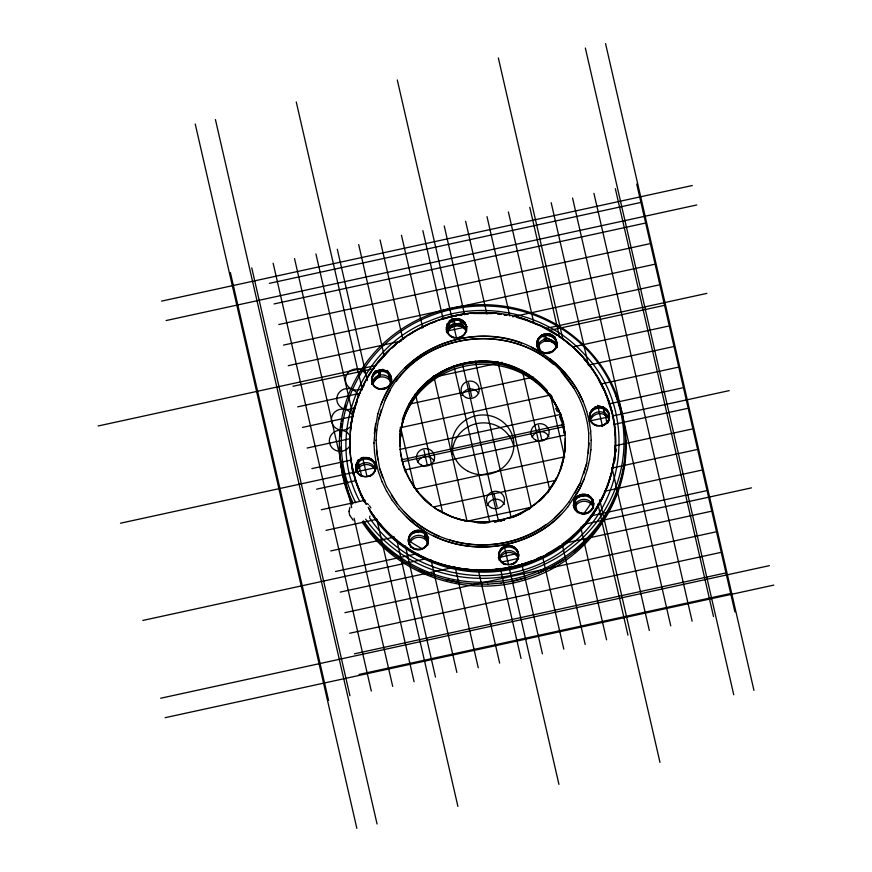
<?xml version="1.0" encoding="UTF-8"?>
<svg xmlns="http://www.w3.org/2000/svg" width="872" height="872" viewBox="0 0 872 872"><rect width="100%" height="100%" fill="white"/><g stroke="black" fill="none" stroke-linecap="round" stroke-linejoin="round"><path stroke-width="1.31" d="M399.91 445.156L400.837 428.98M399.986 446.137C397.414 402.319 436.24 363.057 479.633 362.599C520.322 360.3 559.944 391.855 564.74 432.708M565.274 438.594L564.358 454.77M339.6 450.573L339.633 446.595L339.611 450.573M625.453 453.386L625.627 440.077M349.628 515.232L349.018 511.395M349.018 511.515L349.89 507.351M373.968 443.052L375.56 423.65M590.878 449.93L591.194 440.262M376.094 440.349L376.748 430.038M589.08 442.965L586.692 463.512L583.859 473.681M588.426 453.287L588.753 433.068M351.002 423.476L349.836 436.687L349.955 450.028M349.901 437.668L350.141 435.15M350.391 432.621L350.991 426.321M614.193 460.253L615.37 447.042M614.88 461.092L615.251 457.31M399.997 437.439L402.537 421.067M400.913 436.818L401.196 434.191M564.326 454.367L565.187 446.311M564.86 451.827L565.383 440.175L564.631 431.128M340.581 429.885L339.895 436.033L340.462 431.106M340.167 436.654L340.581 432.959M625.475 453.375C623.589 481.769 612.667 509.303 594.802 531.419M374.306 433.569L377.827 413.797M589.614 459.653L590.867 449.745M376.759 430.223L378.481 419.803L381.315 409.644M351.013 423.661L353.552 410.777M351.045 424.065C354.381 402.134 363.515 381.249 377.14 363.755M351.372 423.781L352.648 417.437M353.149 414.898L353.661 412.358M614.161 459.664L611.61 472.352L607.708 485.126M614.171 459.849L611.654 472.951L607.74 485.53M400.88 429.569L405.131 413.808L408.532 406.199M564.315 454.181L560.064 470.084M562.647 462.672L564.348 454.737M564.424 455.762L560.892 469.245M341.835 421.231L342.358 418.767M587.336 469.518L589.592 459.468M378.503 419.988L385.25 399.703L390.242 390.166M586.682 463.326L579.924 483.611L574.931 493.16M353.563 410.963L357.466 398.199M354.054 411.104L355.231 407.322M356.005 404.815L357.182 401.033M402.548 421.252L405.099 413.252M562.604 462.084C546.973 528.454 450.813 543.736 414.124 486.892M344.658 408.848L345.846 405.197M377.849 413.982C381.718 400.161 388.552 387.288 397.512 376.094M587.325 469.332L584.011 479.36L579.618 489.029L574.147 498.37M369.99 516.05L369.652 516.747M357.476 398.384L362.73 385.936M607.697 484.941C572.73 587.161 421.623 600.819 368.191 507.286M607.74 485.497L602.465 497.792L595.892 509.521M405.109 413.437L412.696 398.384M557.186 477.006L560.086 470.455M381.173 404.139C403.801 342.249 486.565 316.514 541.054 352.757M584 479.175L579.597 488.843L567.65 507.21M385.261 399.888C417.078 324.024 532.748 317.146 573.82 388.225M579.913 483.426L568.958 502.152M362.752 386.122C390.787 326.64 466.193 297.407 527.462 320.198M362.839 387.517L364.158 385.173M602.421 497.193C561.786 585.297 428.316 595.761 373.761 515.843M408.51 405.84C428.85 363.264 487.84 347.743 526.928 373.696M408.532 406.243L412.739 398.94L423.312 385.915M556.652 477.507C536.073 519.919 477.475 535.223 438.224 509.64M556.696 478.063L547.54 492.157M574.245 499.765L575.607 497.432M575.869 501.062L573.057 505.368M574.626 505.248L575.989 502.915M361.139 370.12L361.717 369.227M603.239 517.717L602.65 518.611M369.325 374.393C396.618 330.63 450.606 306.562 501.433 313.964M595.892 509.477C583.957 528.192 567.291 543.692 547.91 554.472M603.38 519.658C592.731 535.681 578.921 549.48 562.952 560.195M396.226 381.347C431.291 332.047 508.659 324.002 553.48 364.442M568.947 501.967L562.102 510.458L554.483 517.957M378.023 362.763L386.002 353.64M378.023 362.785L388.945 350.904M417.666 391.779C441.232 362.054 485.671 352.67 519.483 369.597M544.324 495.678L539.278 500.779M567.639 507.024C529.838 555.889 450.268 560.652 406.603 517.052M562.08 510.273C522.372 556.009 444.491 556.369 403.976 511.493M391.877 348.222L395.79 344.538M569.46 539.714L579.237 530.612M423.312 385.947L429.482 380.334M574.397 551.758L585.09 542.133M404.957 368.093C434.736 338.162 482.085 328.275 521.489 343.208M560.206 515.21C527.887 547.867 474.771 556.325 433.733 535.844M398.94 342.195L406.287 336.581M429.482 380.366L443.031 371.341M529.13 508.834L531.964 506.708M533.849 505.357L535.746 503.929M546.243 524.388C518.775 544.401 481.889 550.21 449.538 539.942M408.499 335.262L416.227 330.488M523.353 512.267L529.13 508.801M417.328 329.845L428.697 324.242M547.91 554.439C526.252 566.288 501.422 572.054 476.766 571.062M443.041 371.374C466.422 358.774 495.656 358.425 519.505 370.011M538.613 573.078L550.951 567.28L562.952 560.162C544.357 572.315 523.069 580.218 501.04 583.063M432.152 322.967L435.608 321.615M509.052 518.502L515.058 516.289M441.494 319.544L451.707 316.645M504.256 519.854L500.67 520.813L504.256 519.886M513.717 580.883L526.143 577.602M503.602 546.613L508.649 545.392M161.614 301.113L692.303 185.518M269.361 283.356L639.841 202.664M166.072 320.558L696.772 204.964M274.091 303.936L644.572 223.243M278.811 324.526L649.291 243.833M283.531 345.105L654.011 264.412M288.261 365.684L401.131 341.105M446.279 331.273L467.523 326.64M512.671 316.808L658.742 284.991M98.176 425.972L375.952 365.466M546.068 328.417L706.887 293.384M292.981 386.274L373.979 368.627M549.262 330.455L663.461 305.582M297.701 406.853L360.114 393.261M378.71 389.206L387.996 387.19M431.825 377.641L502.196 362.316M544.695 353.062L552.663 351.318M572.577 346.98L668.181 326.161M302.431 427.433L352.888 416.445M408.663 404.292L533.479 377.107M589.254 364.965L672.912 346.74M307.151 448.023L349.639 438.758M400.106 427.771L550.156 395.092M600.612 384.094L677.631 367.319M311.871 468.602L351.71 459.925M361.008 457.898L363.657 457.32M399.518 449.516L561.514 414.222M594.715 406.995L600.023 405.84M609.321 403.812L682.351 387.909M401.218 459.893L564.086 424.413M120.489 523.211L375.668 467.632M402.254 461.833L564.391 426.517M590.976 420.729L609.583 416.674M612.242 416.097L729.199 390.623M316.591 489.181L356.43 480.505M405.567 469.801L564.914 435.095M614.041 424.392L687.071 408.488M321.321 509.76L365.139 500.223M415.595 489.225L564.326 456.841M614.782 445.843L691.801 429.068M326.041 530.35L376.497 519.352M433.602 506.915L555.769 480.309M611.534 468.166L696.521 449.658M330.761 550.93L394.504 537.043M410.44 533.577L423.716 530.688M467.534 521.14L531.277 507.253M575.095 497.716L588.371 494.816M604.307 491.35L701.241 470.237M335.491 571.509L417.819 553.578M590.442 515.984L705.971 490.816M142.801 620.45L427.226 558.494M584.044 524.334L751.511 487.862M340.211 592.099L454.41 567.225M498.228 557.677L518.142 553.339M563.29 543.507L710.691 511.395M344.93 612.678L715.411 531.985M349.661 633.257L720.141 552.565M354.381 653.837L724.861 573.144M160.655 698.243L769.355 565.656M359.101 674.427L729.581 593.734M165.113 717.689L773.824 585.101M454.312 316.155L456.928 315.664L454.323 316.198M464.569 363.504L479.556 361.618M494.555 521.892L496.996 521.434M464.678 314.356L468.362 313.964M473.289 313.517L492.364 313.528M488.222 522.481L475.055 522.317M487.775 584.153L501.051 583.096M477.747 522.601L485.671 522.71M474.074 584.022L487.786 584.186M497.563 313.985L501.465 314.378M373.805 516.398C397.392 549.175 436.534 569.503 476.766 571.106M487.481 361.662L495.558 362.512M432.207 575.433L446.093 579.738L460.122 582.594L474.096 584.055M450.704 567.454L463.773 569.907M446.083 579.706L460.122 582.594M514.491 316.231C545.022 323.785 572.871 341.988 591.412 367.472M517.129 317.539L527.484 320.602L540.106 325.681L527.484 320.602M454.672 517.957L461.55 520.126M418.713 569.743L432.218 575.455C404.292 565.111 379.407 546.254 362.85 521.402M453.527 517.641L438.267 510.196M439.325 536.324C419.639 527.8 402.668 513.336 391.354 495.089M540.062 325.114C564.217 336.483 585.014 354.991 598.366 378.175M541.196 326.248L556.707 335.088M531.43 347.285C554.309 358.675 573.155 378.121 583.15 401.709M519.505 369.968L526.961 374.099M426.364 533.304L422.212 530.732M424.49 535.768L428.752 538.122M424.62 537.621L427.814 539.387M558.963 336.559L563.497 339.611M526.917 373.51L533.915 378.524M526.961 374.066C545.065 385.337 558.625 403.725 563.377 424.577M434.278 507.439L437.275 509.542M424.13 530.732L415.039 524.443L406.614 517.238L398.995 509.052M353.16 520.224L349.574 515.101M563.497 339.579L570.789 345.628M391.332 536.073L401.741 544.662M382.721 544.978L393.784 554.407M550.134 358.861C567.28 372.18 580.36 390.667 586.692 411.475M533.893 378.339L546.036 390.002M431.259 504.997L419.138 493.519L409.895 480.134M431.291 505.411L424.893 499.907L415.824 489.595M367.363 503.558L368.496 504.768M573.907 348.168L581.384 355.798M540.291 383.8L551.039 396.444L558.723 410.145M561.176 371.646L573.809 388.04L578.659 396.934M584.077 358.675L591.445 367.875L598.399 378.59M546.068 390.394L551.06 396.858M392.302 500.365L399.005 509.237M369.575 517.837C411.976 581.352 508.801 594.791 567.781 546.897C627.862 503.656 636.942 408.488 585.243 355.231C547.213 312.394 481.606 298.736 429.188 321.092C360.114 346.991 324.493 435.531 359.646 501.149M397.196 503.7L386.514 486.391M370.393 512.071C404.161 566.157 478.902 587.009 536.607 561.034C597.56 536.476 631.415 462.28 608.569 400.379M362.327 522.197C396.182 575.149 466.891 598.726 526.274 579.477C590.137 560.979 635.089 493.356 624.537 427.204M551.028 396.259L558.701 409.96L561.404 417.176M414.167 487.481L407.06 474.902M386.634 491.154L392.324 500.55M598.356 377.99L604.089 389.206L608.591 400.793M598.399 378.546L604.111 389.62M598.465 379.571L604.176 390.602M361.084 494.108L366.229 504.038M366.24 504.223L361.106 494.293L356.604 482.935M361.128 494.664L365.706 503.526M364.627 502.305C355.58 485.813 350.893 467.174 349.836 448.448M350.915 499.918L352.724 503.504M352.244 504.158C344.527 487.83 340.527 469.888 339.699 451.87M555.617 408.238L557.35 411.715M409.905 480.319L403.758 466.16M382.012 481.595L386.645 491.339M578.648 396.749L582.518 405.785M386.525 486.565L379.745 468.678M604.067 389.021L608.558 400.204L611.85 411.355L614.117 422.931M604.678 391.844L606.171 395.572M607.174 398.057L611.97 412.936M361.128 494.697L356.648 483.491L353.302 471.785M618.946 402.842L616.155 395.583L621.965 413.699M350.925 499.918L346.293 487.819L342.925 475.752L340.69 463.457M559.519 416.358L561.753 422.212M403.769 466.346L406.483 473.779M404.314 468.918L405.654 472.428M378.47 471.828L382.034 481.78M582.507 405.6L585.428 414.647M382.666 477.725L379.756 468.863L376.41 450.061M621.409 413.143L622.423 416.751M561.394 416.99L563.356 424.173M562.08 423.378L563.377 428.043M401.807 459.163L403.801 466.76M403.867 467.752L400.619 453.614L399.877 444.557M586.682 411.29L589.189 421.274M375.985 462.029L378.492 472.014M343.143 475.371L342.805 473.91A144.916 139.455 -4.2 0 1 361.084 370.088M605.549 43.6L753.953 690.373M636.724 184.036L734.9 611.882M585.341 48.004L733.744 694.777M615.338 188.69L713.514 616.548M593.941 193.344L692.128 621.202M572.555 198.009L670.742 625.856M551.169 202.664L588.556 365.597M597.68 405.327L602.541 426.528M611.959 467.588L649.346 630.521M498.337 57.944L562.876 339.186M599.707 499.711L659.984 762.379M529.784 207.318L559.573 337.137M597.876 504.038L627.96 635.176M508.398 211.983L533.926 323.25M537.577 339.143L540.618 352.386M550.341 394.776L564.631 457.037M574.354 499.427L577.395 512.671M580.741 527.244L606.574 639.841M538.427 425.285L541.708 439.553M487.012 216.638L509.804 315.991M522.274 370.295L549.622 489.508M562.091 543.823L585.188 644.495M465.626 221.303L486.903 314.018M497.847 361.706L531.277 507.417M542.526 556.423L563.803 649.149M444.24 225.957L464.602 314.705M475.24 361.062L511.112 517.369M521.75 563.737L542.417 653.815M468.537 382.655L471.807 396.923M493.825 492.865L497.095 507.123M397.294 79.951L456.35 337.311M462.443 363.853L498.359 520.388M504.452 546.918L508.409 564.162M509.019 566.822L558.941 784.386M422.855 230.611L443.216 319.359M453.854 365.728L489.726 522.034M500.365 568.391L521.031 658.469M401.469 235.276L422.746 327.992M433.689 375.679L467.12 521.391M478.368 570.408L499.645 663.123M380.083 239.931L402.875 339.273M415.334 393.588L442.693 512.801M455.151 567.116L478.259 667.788M423.923 450.235L427.193 464.493M358.686 244.585L384.225 355.852M387.571 370.426L390.602 383.68M400.64 427.389L414.614 488.32M424.653 532.029L427.694 545.283M431.03 559.846L456.874 672.443M337.3 249.25L367.395 380.388M405.393 545.959L435.488 677.097M296.262 101.959L362.316 389.839M396.716 539.746L457.898 806.393M315.915 253.905L352.997 415.508M362.73 457.898L366.981 476.439M376.704 518.829L414.091 681.762M294.529 258.559L351.678 507.591M354.108 518.186L392.705 686.417M273.143 263.224L371.319 691.082M251.757 267.878L349.934 695.736M215.428 119.562L377.064 823.996M230.371 272.544L328.548 700.39M195.219 123.966L356.866 828.4M585.417 414.462L587.51 423.716M622.488 414.527L622.161 413.066A144.916 139.411 -3.7 0 0 560.184 326.749L559.257 326.204A142.365 136.991 -4 0 0 361.662 369.194M351.056 460.383L353.345 472.373M351.917 468.133L353.171 474.466M622.303 414.898L624.516 427.215M623.088 420.446L623.534 422.909M623.981 425.373L624.646 429.057M563.334 423.988L564.674 431.716M563.922 430.397L564.566 433.962M563.835 431.051L564.26 433.439M400.51 452.023L401.85 459.762M589.167 421.089L590.671 430.975M374.502 452.339L375.995 462.215M587.499 423.53L588.764 433.253M377.674 459.784L376.072 440.164M614.106 422.746L615.36 435.281M604.22 409.219L604.601 414.701A10.017 9.646 -4 0 1 609.168 419.715M593.069 506.741L592.688 501.247A10.061 9.69 -4 0 1 593.385 503.242M556.794 347.699L556.412 342.216A9.941 9.581 -4 0 0 545.6 335.404A125.753 121.121 -4 0 0 543.583 334.336M545.6 335.426L545.992 340.908A9.941 9.581 -4 0 1 556.772 347.71M463.108 320.471A125.753 121.121 -4 0 0 460.612 320.874L460.994 326.39M454.508 320.351L454.901 325.834M460.623 320.907A9.843 9.483 -4 0 0 449.233 323.381L449.625 328.875A125.753 121.121 -4 0 0 445.963 329.878M408.565 541.349L408.728 543.627M372.529 383.789A9.941 9.581 -4 0 1 379.058 377.249L378.688 371.777A125.753 121.121 -4 0 1 380.039 369.957M371.908 382.863L371.995 384.225M357.531 460.492A127.944 123.225 -4 0 0 357.923 462.858L358.283 468.351A127.944 123.225 -4 0 1 357.912 465.986M590.649 430.79L591.205 440.447M373.957 442.867L374.513 452.524M615.839 449.167L615.85 451.642M615.719 448.557L615.73 452.263M615.316 434.692L615.414 447.63M350.195 449.963L350.195 452.426M349.792 436.087L349.857 448.633M362.283 476.581A9.941 9.57 -4 0 1 357.727 461.997A9.941 9.57 -4 0 1 373.554 461.604A9.941 9.57 -4 0 1 369.63 476.395M380.039 389.403A9.941 9.57 -4 0 1 373.14 374.927A9.941 9.57 -4 0 1 389.697 374.361A9.941 9.57 -4 0 1 383.735 389.272M505.171 564.566A9.941 9.57 -4 0 1 500.8 549.752A9.941 9.57 -4 0 1 516.802 550.047A9.941 9.57 -4 0 1 511.646 564.696M596.96 425.983A9.941 9.57 -4 0 1 591.401 411.17A9.941 9.57 -4 0 1 607.773 411.388A9.941 9.57 -4 0 1 601.615 426.048M454.072 338.009A9.941 9.57 -4 0 1 448.023 323.937A9.941 9.57 -4 0 1 463.751 322.051A9.941 9.57 -4 0 1 461.31 337.148M505.171 564.555A9.941 9.57 -4 0 1 500.79 549.731A9.941 9.57 -4 0 1 516.802 550.068A9.941 9.57 -4 0 1 511.646 564.674M518.524 558.069A9.941 9.581 -4 0 1 518.317 559.017M499.569 560.358A9.941 9.581 -4 0 1 505.684 547.463A9.941 9.581 -4 0 1 518.426 554.45M408.739 543.463A9.941 9.57 -4 0 1 419.672 531.822A9.941 9.57 -4 0 1 427.302 545.61M410.876 547.518A9.941 9.57 -4 0 1 410.276 546.755M408.608 541.436A9.941 9.57 -4 0 0 408.848 543.518A9.941 9.57 -4 0 1 428.403 542.875M356.692 472.395A9.941 9.57 -4 0 1 364.158 459.173A9.941 9.57 -4 0 1 375.756 469.158M356.615 472.112A10.017 9.646 -4 0 1 356.179 470.706M372.191 383.898A9.941 9.57 -4 0 1 381.947 371.374A9.941 9.57 -4 0 1 390.939 384.323M447.194 332.679A9.941 9.581 -4 0 1 455.947 320.177A9.941 9.581 -4 0 1 466.476 331.229M538.7 350.381A9.941 9.57 -4 0 1 545.262 335.513A9.941 9.57 -4 0 1 556.51 347.394M607.849 422.931A10.017 9.646 -4 0 0 600.754 408.172A10.017 9.646 -4 0 0 589.886 420.718A9.941 9.57 -4 0 1 609.266 418.386M575.531 510.763A9.941 9.57 -4 0 1 579.815 496.55A9.941 9.57 -4 0 1 593.451 503.231M356.223 471.425A10.017 9.646 -4 0 1 358.152 466.498A127.944 123.225 -4 0 1 357.782 464.133M372.028 384.443A9.941 9.581 -4 0 1 391.681 382.383M378.96 375.429A125.753 121.121 -4 0 1 380.29 373.598M445.832 328.025A125.753 121.121 -4 0 1 449.483 326.989A9.843 9.483 -4 0 1 460.885 324.537M446.998 332.81A9.941 9.581 -4 0 1 466.629 331.251M460.863 324.515A125.753 121.121 -4 0 1 463.359 324.112M543.834 337.976A125.753 121.121 -4 0 1 545.839 339.088M537.577 346.14A9.941 9.57 -4 0 1 556.881 346.478M603.773 410.559A127.944 123.225 -4 0 1 604.449 412.859M592.938 504.888A10.061 9.69 -4 0 1 593.396 506.011M574.517 508.398A9.941 9.57 -4 0 1 593.603 507.886M356.408 472.591A9.941 9.57 -4 0 1 375.363 470.302M379.091 377.282A125.753 121.121 -4 0 1 380.421 375.451M449.625 328.875A9.843 9.483 -4 0 1 461.016 326.39M447.445 332.766A9.941 9.581 -4 0 1 466.193 331.425M460.994 326.368A125.753 121.121 -4 0 1 463.49 325.965M543.965 339.829A125.753 121.121 -4 0 1 545.97 340.93M499.155 558.712A9.941 9.581 -4 0 1 518.448 557.252M356.168 471.676A9.941 9.57 -4 0 1 375.56 469.289M574.179 507.493A9.941 9.57 -4 0 1 593.472 506.033M499.285 560.554A9.941 9.581 -4 0 1 518.578 559.105M409.219 544.379A9.941 9.57 -4 0 1 427.978 543.049M372.442 383.985A9.941 9.57 -4 0 1 391.19 382.645M537.49 348.942A9.941 9.57 -4 0 1 556.772 347.481M590.333 420.74A9.941 9.57 -4 0 1 609.081 419.388M446.791 324.024A125.753 121.121 -4 0 1 449.233 323.349M603.522 406.919A127.944 123.225 -4 0 1 604.187 409.219M602.737 518.655A142.463 136.98 -4.2 0 1 406.57 561.383M622.444 414.538A144.872 139.357 -3.9 0 1 603.261 517.728M405.676 560.783A144.872 139.4 -4.5 0 1 363.559 520.922M352.822 502.446A144.872 139.4 -4.5 0 1 343.187 475.36M356.016 469.779A10.017 9.646 -4 0 1 357.902 462.858M593.036 499.602A125.742 121.11 -4 0 1 583.313 514.251M518.306 558.189A125.742 121.11 -4 0 1 501.498 561.884M422.495 548.891A125.742 121.11 -4 0 1 408.379 540.335M361.717 475.959A125.742 121.11 -4 0 1 358.152 459.784M372.856 383.756A125.742 121.11 -4 0 1 382.732 369.194M446.965 326.248A125.742 121.11 -4 0 1 465.059 322.368M541.654 334.968A125.742 121.11 -4 0 1 556.892 344.102M603.184 407.246A125.742 121.11 -4 0 1 606.923 423.421M583.902 358.883A132.806 127.912 -4 0 1 585.929 522.034M583.292 525.097A132.806 127.912 -4 0 1 563.465 543.256M560.325 545.523A132.806 127.912 -4 0 1 546.809 553.84M540.803 556.87A132.806 127.912 -4 0 1 537.13 558.549M530.841 561.121A132.806 127.912 -4 0 1 524.41 563.388M519.636 564.838A132.806 127.912 -4 0 1 516.028 565.808M509.946 567.214A132.806 127.912 -4 0 1 507.504 567.705M497.629 569.198A132.806 127.912 -4 0 1 495.154 569.46M487.71 569.972A132.806 127.912 -4 0 1 477.235 570.005M469.169 569.492A132.806 127.912 -4 0 1 369.085 509.019M365.75 503.417A132.806 127.912 -4 0 1 349.934 438.899M350.424 431.095A132.806 127.912 -4 0 1 356.975 401.512M370.862 507.973A130.724 125.917 -4 0 1 369.521 505.804M372.54 374.862A130.724 125.917 -4 0 1 375.44 370.655M449.32 320.547A130.724 125.917 -4 0 1 458.552 318.498M549.731 333.725A130.724 125.917 -4 0 1 555.246 337.061M355.732 502.763A141.384 136.174 -4 0 1 485.639 305.963A141.384 136.174 -4 0 1 606.825 506.621A141.384 136.174 -4 0 1 365.619 519.134M549.098 490.871A83.723 80.638 -4 0 1 547.616 492.68M544.499 496.19A83.723 80.638 -4 0 1 539.452 501.117M530.122 508.354A83.723 80.638 -4 0 1 528.127 509.64M523.004 512.616A83.723 80.638 -4 0 1 512.147 517.488M504.19 519.985A83.723 80.638 -4 0 1 494.827 521.892M488.887 522.557A83.723 80.638 -4 0 1 476.94 522.644M399.758 431.346A83.723 80.638 -4 0 1 400.117 429.068M402.254 420.075A83.723 80.638 -4 0 1 465.768 363.243A83.723 80.638 -4 0 1 547.289 390.58M550.221 394.199A83.723 80.638 -4 0 1 552.27 397.022M350.261 445.102A10.955 10.551 -4 0 1 333.54 449.145A10.955 10.551 -4 0 1 333.496 432.556A10.955 10.551 -4 0 1 350.239 436.338M351.122 425.885A10.955 10.551 -4 0 1 334.085 426.604A10.955 10.551 -4 0 1 337.061 410.418A10.955 10.551 -4 0 1 352.833 416.576M355.514 406.407A10.955 10.551 -4 0 1 338.554 404.793A10.955 10.551 -4 0 1 343.895 389.152A10.955 10.551 -4 0 1 358.588 397.425M362.305 388.345A10.955 10.551 -4 0 1 346.195 383.527A10.955 10.551 -4 0 1 354.25 369.172A10.955 10.551 -4 0 1 367.297 379.429M399.638 436.403A83.723 80.638 -4 0 1 476.493 364.496A83.723 80.638 -4 0 1 563.693 423.563M561.917 424.435A83.723 80.638 -4 0 1 564.86 433.798M452.372 453.963A31.043 29.899 -4 0 1 479.502 423.127A31.043 29.899 -4 0 1 513.706 446.17M532.138 437.264A9.08 8.742 -4 0 1 548.979 436.861M461.953 395.474A9.08 8.742 -4 0 1 478.706 393.479M417.623 462.204A9.08 8.742 -4 0 1 434.093 461.048M487.241 505.684A9.08 8.742 -4 0 1 504.365 504.441M341.279 423.727L340.865 427.411L341.29 423.705M520.998 513.477L516.246 515.723L520.998 513.499M462.138 314.683L459.533 315.173L462.149 314.705M506.687 315.315L504.081 314.825L506.697 315.337M466.193 521.042L463.871 520.562L466.193 521.075M373.805 516.42L369.63 509.978L373.805 516.442M542.166 352.43A9.941 9.57 -4 0 0 556.783 343.601A9.941 9.57 -4 0 0 541.599 335.851A9.941 9.57 -4 0 0 542.166 352.43M413.71 548.804A9.941 9.57 -4 0 0 428.326 539.975A9.941 9.57 -4 0 0 413.143 532.236A9.941 9.57 -4 0 0 413.71 548.804M577.351 511.788A9.941 9.57 -4 0 0 593.461 505.847A9.941 9.57 -4 0 0 580.142 495.405A9.941 9.57 -4 0 0 577.351 511.766A9.941 9.57 -4 0 0 593.461 505.825A9.941 9.57 -4 0 0 580.142 495.383A9.941 9.57 -4 0 0 577.351 511.788M361.052 475.676A9.941 9.57 -4 0 0 375.668 466.836A9.941 9.57 -4 0 0 360.485 459.097A9.941 9.57 -4 0 0 361.052 475.676M542.133 352.026A9.941 9.57 -4 0 0 556.75 343.187A9.941 9.57 -4 0 0 541.567 335.448A9.941 9.57 -4 0 0 542.133 352.026M376.878 388.018A9.941 9.57 -4 0 0 391.495 379.178A9.941 9.57 -4 0 0 376.312 371.439A9.941 9.57 -4 0 0 376.878 388.018M413.688 548.423A9.941 9.57 -4 0 0 428.305 539.583A9.941 9.57 -4 0 0 413.121 531.844A9.941 9.57 -4 0 0 413.688 548.423M503.94 563.639A9.941 9.57 -4 0 0 518.557 554.81A9.941 9.57 -4 0 0 503.373 547.071A9.941 9.57 -4 0 0 503.94 563.639M578.943 512.431A9.941 9.57 -4 0 0 593.559 503.591A9.941 9.57 -4 0 0 578.376 495.852A9.941 9.57 -4 0 0 578.943 512.431M594.759 424.773A9.941 9.57 -4 0 0 609.386 415.933A9.941 9.57 -4 0 0 594.203 408.194A9.941 9.57 -4 0 0 594.759 424.773M451.881 336.799A9.941 9.57 -4 0 0 466.498 327.97A9.941 9.57 -4 0 0 451.315 320.22A9.941 9.57 -4 0 0 451.881 336.799M361.041 475.491A9.941 9.57 -4 0 0 375.658 466.651A9.941 9.57 -4 0 0 360.474 458.912A9.941 9.57 -4 0 0 361.041 475.491M542.122 351.841A9.941 9.57 -4 0 0 556.739 343.001A9.941 9.57 -4 0 0 541.556 335.262A9.941 9.57 -4 0 0 542.122 351.841M376.868 387.833A9.941 9.57 -4 0 0 391.484 378.993A9.941 9.57 -4 0 0 376.301 371.254A9.941 9.57 -4 0 0 376.868 387.833M413.666 548.237A9.941 9.57 -4 0 0 428.294 539.397A9.941 9.57 -4 0 0 413.11 531.658A9.941 9.57 -4 0 0 413.666 548.237M503.918 563.454A9.941 9.57 -4 0 0 518.546 554.625A9.941 9.57 -4 0 0 503.362 546.886A9.941 9.57 -4 0 0 503.918 563.454M578.932 512.245A9.941 9.57 -4 0 0 593.549 503.406A9.941 9.57 -4 0 0 578.365 495.667A9.941 9.57 -4 0 0 578.932 512.245M594.748 424.588A9.941 9.57 -4 0 0 609.365 415.748A9.941 9.57 -4 0 0 594.181 408.009A9.941 9.57 -4 0 0 594.748 424.588M451.87 336.614A9.941 9.57 -4 0 0 466.487 327.785A9.941 9.57 -4 0 0 451.304 320.035A9.941 9.57 -4 0 0 451.87 336.614M468.253 471.36A31.043 29.899 -4 0 0 513.87 443.695A31.043 29.899 -4 0 0 466.411 419.596A31.043 29.899 -4 0 0 468.253 471.36M535.8 440.164A9.08 8.742 -4 0 0 549.142 432.076A9.08 8.742 -4 0 0 535.266 425.024A9.08 8.742 -4 0 0 535.8 440.164M465.899 397.523A9.08 8.742 -4 0 0 479.24 389.446A9.08 8.742 -4 0 0 465.365 382.394A9.08 8.742 -4 0 0 465.899 397.523M421.296 465.103A9.08 8.742 -4 0 0 434.627 457.015A9.08 8.742 -4 0 0 420.751 449.963A9.08 8.742 -4 0 0 421.296 465.103M491.198 507.733A9.08 8.742 -4 0 0 504.528 499.645A9.08 8.742 -4 0 0 490.653 492.604A9.08 8.742 -4 0 0 491.198 507.733"/></g></svg>
